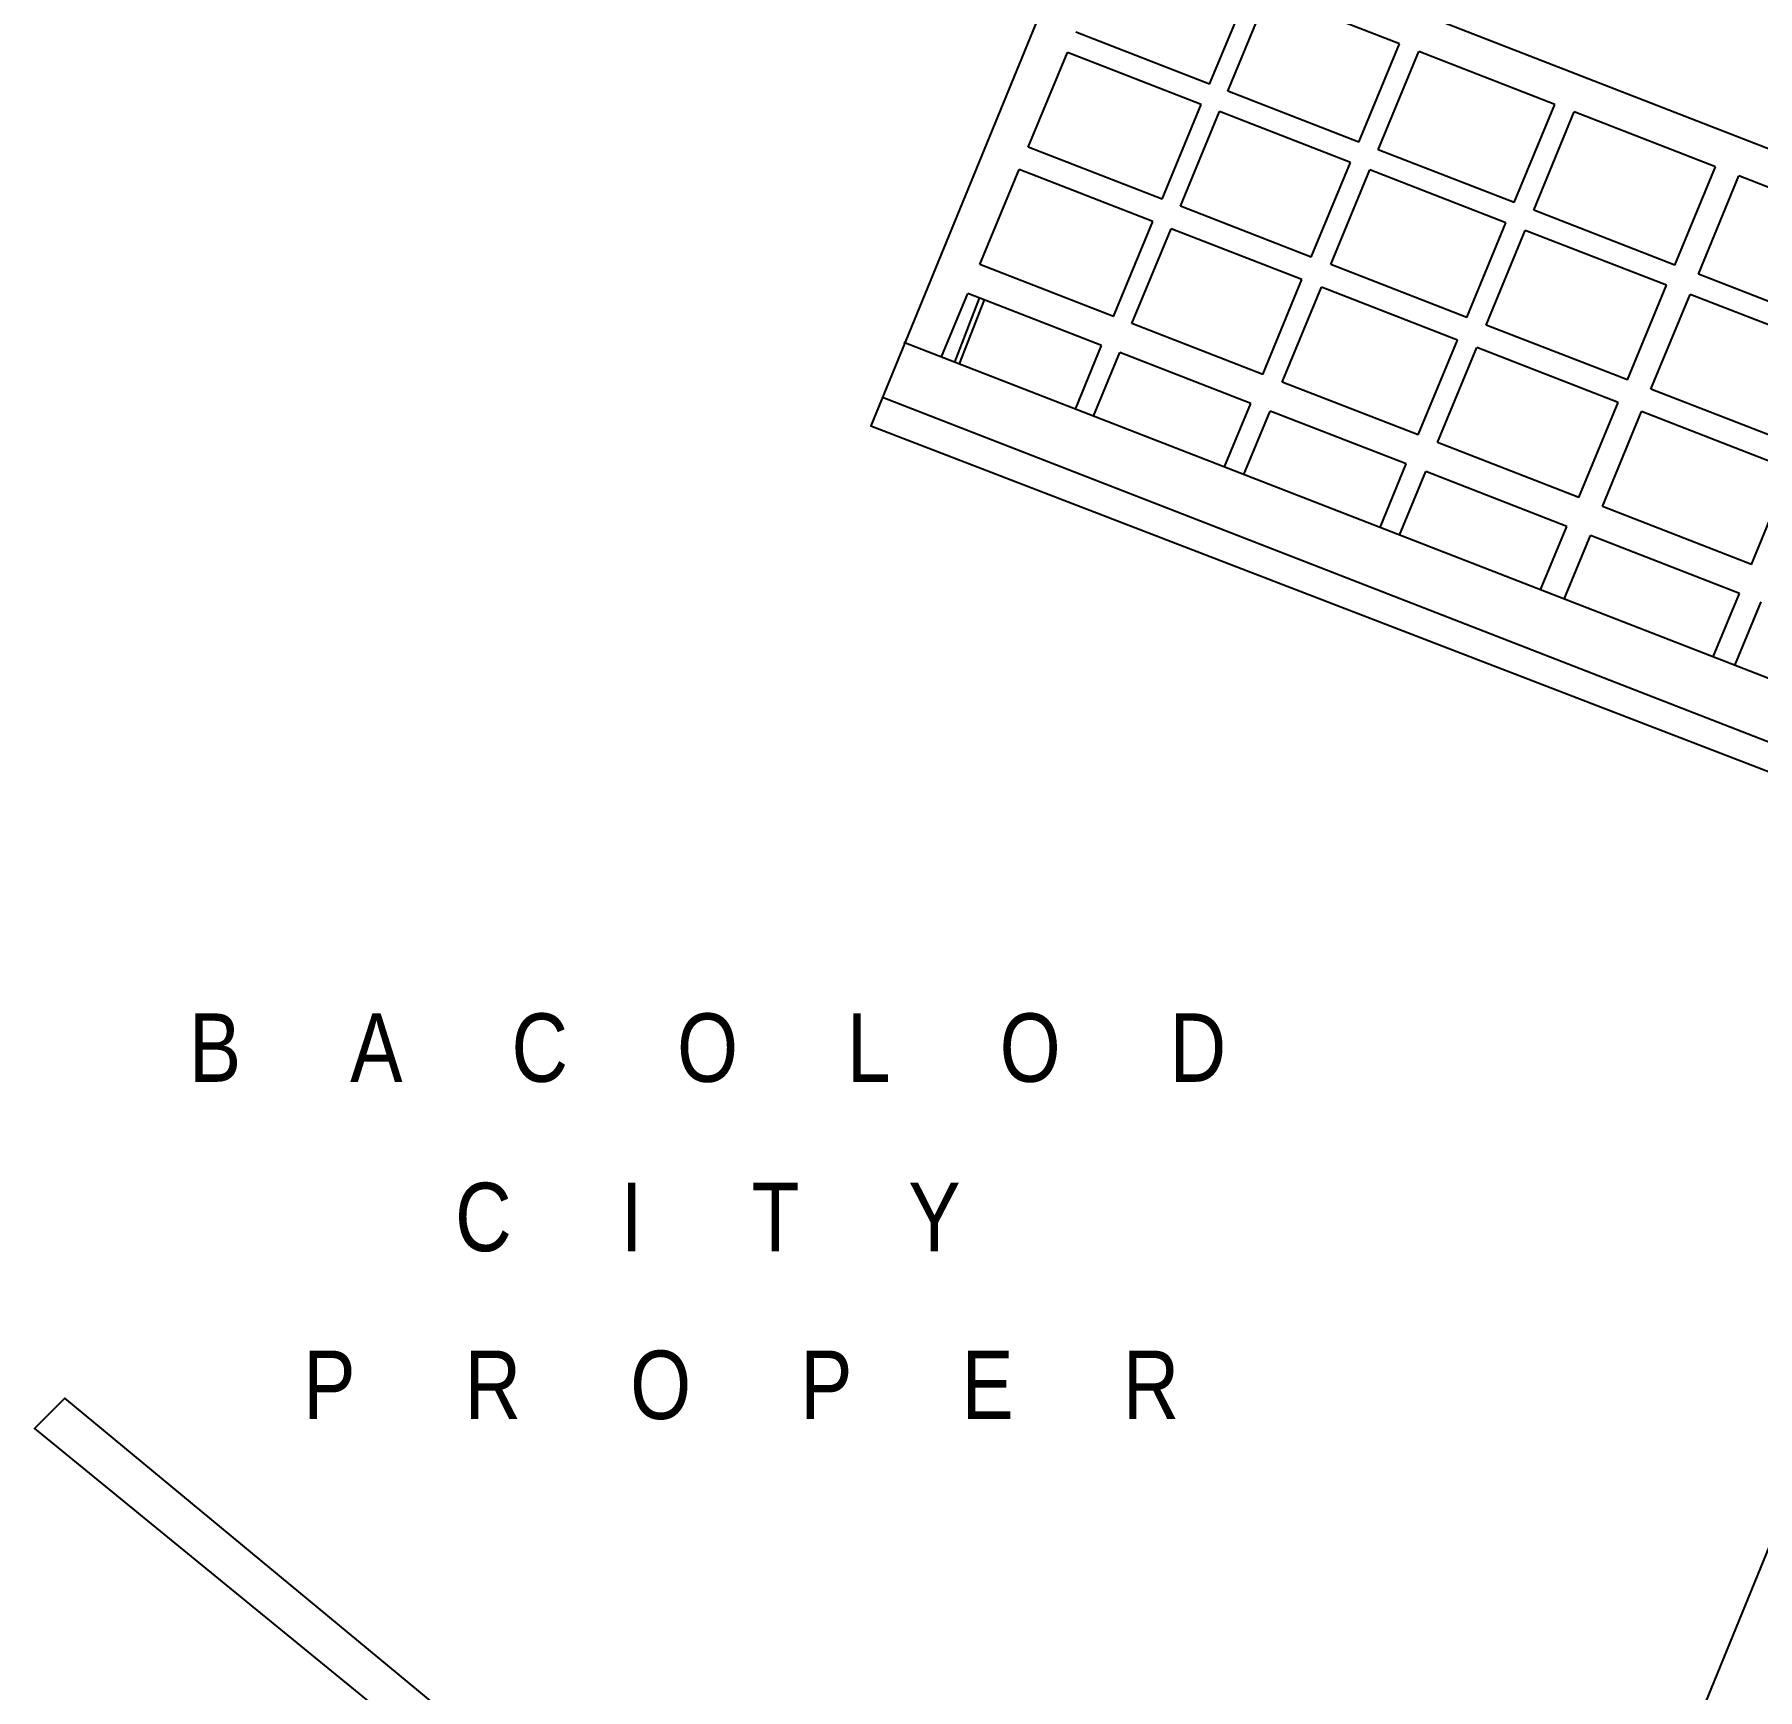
# Model space of a CAD drawing. Header units: inches. Extents: x -1369 to 1198, y -366 to 1398.
# Drawn here: x -669.3 to -608.9, y 1047.7 to 1105.7 of the extents above; entities that cross this region are included whole.
import ezdxf
from ezdxf.enums import TextEntityAlignment as Align

# ---------------------------------------------------------------- set-up
doc = ezdxf.new("R2010")
doc.units = ezdxf.units.IN
doc.header["$MEASUREMENT"] = 0
doc.layers.add('LOT_NO', color=8, linetype='Continuous')
doc.layers.add('SUBDIVIDION', color=8, linetype='Continuous', lineweight=25)
doc.styles.add('LOT_NO', font='ARIALN.TTF', dxfattribs={"width": 1.5, "height": 1})

msp = doc.modelspace()

# ---------------------------------------------------------------- linework, layer by layer
at = {"color": 8}
for p, q in [((-637.047, 1094.2281), (-636.1739, 1096.4745)), ((-636.8781, 1094.1625), (-636.0051, 1096.4089))]:
    msp.add_line(p, q, dxfattribs=at)
at = {"layer": 'SUBDIVIDION', "color": 8}
for p, q in [((-628.1095, 1103.9706), (-626.6845, 1107.4174)), ((-627.469, 1103.7217), (-626.0439, 1107.1684)), ((-621.4558, 1105.3853), (-626.0439, 1107.1684)), ((-628.1095, 1103.9706), (-632.8016, 1105.7942)), ((-622.8809, 1101.9385), (-621.4558, 1105.3853)), ((-634.4667, 1101.767), (-633.0947, 1105.0854)), ((-628.4026, 1103.2618), (-633.0947, 1105.0854)), ((-622.1953, 1101.672), (-620.7702, 1105.1188)), ((-615.9988, 1103.2644), (-620.7702, 1105.1188)), ((-622.8809, 1101.9385), (-627.469, 1103.7217)), ((-629.7746, 1099.9434), (-628.4026, 1103.2618)), ((-629.134, 1099.6945), (-627.762, 1103.0129)), ((-623.1739, 1101.2297), (-627.762, 1103.0129)), ((-617.4239, 1099.8176), (-615.9988, 1103.2644)), ((-616.745, 1099.5537), (-615.3199, 1103.0005)), ((-610.3686, 1101.0762), (-615.3199, 1103.0005)), ((-629.7746, 1099.9434), (-634.4667, 1101.767)), ((-617.4239, 1099.8176), (-622.1953, 1101.672)), ((-636.1685, 1097.6509), (-634.7929, 1100.978)), ((-630.1008, 1099.1544), (-634.7929, 1100.978)), ((-624.5459, 1097.9113), (-623.1739, 1101.2297)), ((-623.8604, 1097.6448), (-622.4884, 1100.9632)), ((-617.717, 1099.1088), (-622.4884, 1100.9632)), ((-611.7937, 1097.6294), (-610.3686, 1101.0762)), ((-610.9698, 1097.3092), (-609.5447, 1100.756)), ((-604.3193, 1098.7251), (-609.5447, 1100.756)), ((-631.4764, 1095.8272), (-630.1008, 1099.1544)), ((-624.5459, 1097.9113), (-629.134, 1099.6945)), ((-611.7937, 1097.6294), (-616.745, 1099.5537)), ((-630.8359, 1095.5783), (-629.4602, 1098.9054)), ((-624.8721, 1097.1223), (-629.4602, 1098.9054)), ((-619.089, 1095.7904), (-617.717, 1099.1088)), ((-618.4101, 1095.5265), (-617.0381, 1098.845)), ((-612.0868, 1096.9206), (-617.0381, 1098.845)), ((-631.4764, 1095.8272), (-636.1685, 1097.6509)), ((-619.089, 1095.7904), (-623.8604, 1097.6448)), ((-605.7444, 1095.2783), (-610.9698, 1097.3092)), ((-626.2478, 1093.7951), (-624.8721, 1097.1223)), ((-625.5622, 1093.5287), (-624.1866, 1096.8558)), ((-619.4152, 1095.0014), (-624.1866, 1096.8558)), ((-613.4588, 1093.6022), (-612.0868, 1096.9206)), ((-637.5094, 1094.4078), (-636.5883, 1096.6356)), ((-637.5094, 1094.4078), (-636.5883, 1096.6356)), ((-631.8962, 1094.812), (-636.5883, 1096.6356)), ((-612.6349, 1093.282), (-611.2629, 1096.6004)), ((-606.0374, 1094.5695), (-611.2629, 1096.6004)), ((-626.2478, 1093.7951), (-630.8359, 1095.5783)), ((-613.4588, 1093.6022), (-618.4101, 1095.5265)), ((-598.7147, 1079.3301), (-638.828, 1094.9203)), ((-620.7908, 1091.6742), (-619.4152, 1095.0014)), ((-632.8173, 1092.5842), (-631.8962, 1094.812)), ((-632.1767, 1092.3352), (-631.2556, 1094.563)), ((-626.6675, 1092.7798), (-631.2556, 1094.563)), ((-620.1119, 1091.4104), (-618.7363, 1094.7375)), ((-613.785, 1092.8132), (-618.7363, 1094.7375)), ((-620.7908, 1091.6742), (-625.5622, 1093.5287)), ((-607.4094, 1091.2511), (-612.6349, 1093.282)), ((-599.508, 1077.4114), (-639.5799, 1092.9855)), ((-627.5886, 1090.552), (-626.6675, 1092.7798)), ((-626.9031, 1090.2856), (-625.982, 1092.5134)), ((-621.2106, 1090.6589), (-625.982, 1092.5134)), ((-615.1606, 1089.486), (-613.785, 1092.8132)), ((-614.3367, 1089.1658), (-612.9611, 1092.493)), ((-607.7356, 1090.4621), (-612.9611, 1092.493)), ((-615.1606, 1089.486), (-620.1119, 1091.4104)), ((-622.1317, 1088.4312), (-621.2106, 1090.6589)), ((-621.4528, 1088.1673), (-620.5317, 1090.3951)), ((-615.5804, 1088.4707), (-620.5317, 1090.3951)), ((-609.1113, 1087.1349), (-607.7356, 1090.4621)), ((-609.1113, 1087.1349), (-614.3367, 1089.1658)), ((-616.5015, 1086.243), (-615.5804, 1088.4707)), ((-615.6776, 1085.9228), (-614.7565, 1088.1505)), ((-609.531, 1086.1196), (-614.7565, 1088.1505)), ((-610.4521, 1083.8919), (-609.531, 1086.1196)), ((-609.6899, 1083.5956), (-608.7689, 1085.8234))]:
    msp.add_line(p, q, dxfattribs=at)
for points in [[(-576.855, 1089.4117), (-632.2217, 1110.9262), (-639.9849, 1091.9981), (-598.8917, 1076.1729), (-615.25, 1036.1601), (-637.401, 1035.8498), (-626.1185, 1020.0246)], [(-637.401, 1035.8498), (-641.4661, 1035.744), (-668.2589, 1057.9035), (-669.3185, 1056.8447), (-628.7389, 1023.7001)]]:
    msp.add_lwpolyline(points, dxfattribs=at)

# ---------------------------------------------------------------- texts
at = {"layer": 'LOT_NO', "color": 8, "style": 'LOT_NO'}
for s, p in [('B     A     C     O     L     O     D', (-645.714, 1068.2772)), ('C     I     T     Y', (-645.7044, 1062.3405)), ('P     R     O     P     E     R', (-644.531, 1056.4561))]:
    msp.add_text(s, height=2.4, dxfattribs=at).set_placement(p, align=Align.BOTTOM_CENTER)

doc.saveas('drawing.dxf')
